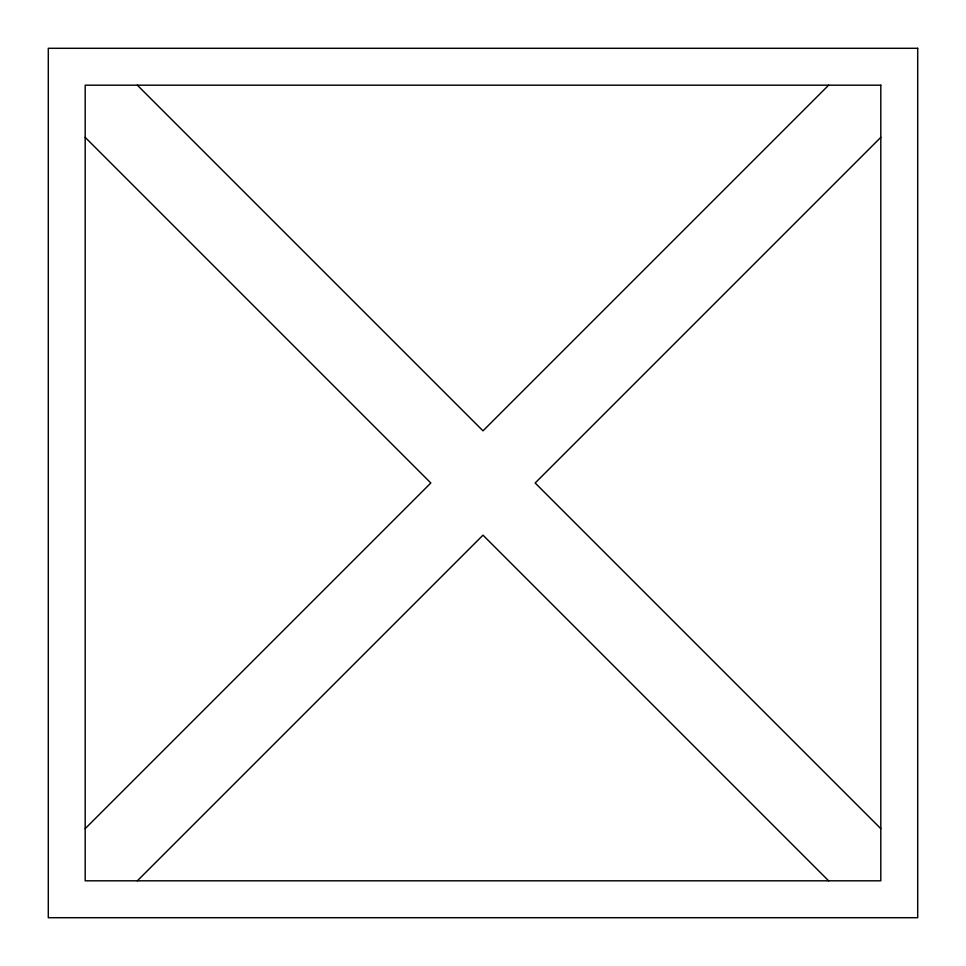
<?xml version="1.0" encoding="UTF-8"?>
<svg xmlns="http://www.w3.org/2000/svg" width="966" height="966" viewBox="0 0 966 966"><rect width="100%" height="100%" fill="white"/><g stroke="black" fill="none" stroke-linecap="round" stroke-linejoin="round"><path stroke-width="1.45" d="M85.189 828.647L430.836 483L85.189 137.353M828.647 85.189L483 430.836L137.353 85.189M137.353 880.811L483 535.164L828.647 880.811M880.811 137.353L535.164 483L880.811 828.647M917.7 48.3L48.3 48.3L48.3 917.7L917.7 917.7L917.7 48.3M880.811 85.189L85.189 85.189L85.189 880.811L880.811 880.811L880.811 85.189"/></g></svg>
